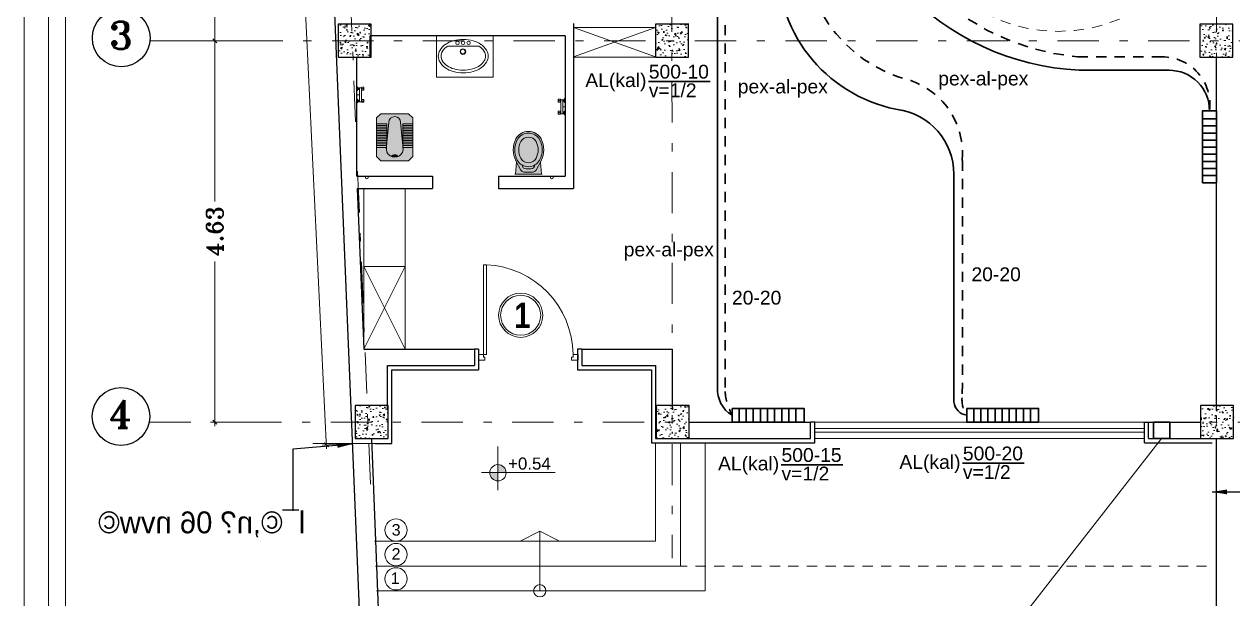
# Model space of a CAD drawing. Header units: inches. Extents: x 0 to 535, y -174 to 989.
# Drawn here: x 378.7 to 393.36, y -88.78 to -81.81 of the extents above; entities that cross this region are included whole.
import ezdxf

# ---------------------------------------------------------------- set-up
doc = ezdxf.new("R2010")
doc.units = ezdxf.units.IN
doc.header["$MEASUREMENT"] = 0
doc.linetypes.add('DASHDOT', pattern=[1, 0.5, -0.25, 0, -0.25])
doc.linetypes.add('HIDDEN2', pattern=[0.1875, 0.125, -0.0625])
for name, color, linetype, lineweight in [('1', 1, 'Continuous', 9), ('ax', 8, 'Continuous', 5), ('beton sabok', 9, 'Continuous', 5), ('dimension', 21, 'Continuous', 9), ('door', 1, 'Continuous', 5), ('FER', 20, 'Continuous', 9), ('font', 253, 'Continuous', 9), ('FUR', 252, 'Continuous', 5), ('Furniture', 175, 'Continuous', 5), ('HEATING', 1, 'Continuous', 30), ('kadr02$0$AEOCLG', 4, 'Continuous', 9), ('LAYER2', 253, 'Continuous', 5), ('w.c', 7, 'Continuous', 5), ('wall', 51, 'Continuous', 25), ('window', 152, 'Continuous', 5)]:
    doc.layers.add(name, color=color, linetype=linetype, lineweight=lineweight)
doc.layers.add('nazok kari', color=43, linetype='Continuous')
doc.styles.add('amir text b', font='swisscbo.ttf')
doc.styles.add('kateb', font='naskhd.shx')
doc.styles.add('ROMANT', font='romant')
doc.styles.get("Standard").update_dxf_attribs({"font": 'arial.ttf'})
doc.dimstyles.get("Standard").update_dxf_attribs({"dimtxt": 0.18, "dimasz": 0.18, "dimexe": 0.18, "dimexo": 0.0625, "dimgap": 0.09, "dimtad": 0, "dimtih": 1, "dimtoh": 1, "dimzin": 0, "dimdsep": 46, "dimtxsty": 'Standard', "dimcen": 0.09, "dimadec": 0, "dimazin": 0, "dimtfac": 1, "dimtofl": 0, "dimtmove": 0, "dimatfit": 3, "dimfxl": 1, "dimtolj": 1, "dimtzin": 0, "dimarcsym": 0})
doc.dimstyles.new('STANDARD$0', dxfattribs={"dimtxt": 0.2, "dimasz": 0.05, "dimexe": 0.05, "dimexo": 0.05, "dimgap": 0.05, "dimtad": 0, "dimzin": 0, "dimdsep": 46, "dimtxsty": 'ROMANT', "dimblk": 'OBLIQUE', "dimcen": 0, "dimdle": 0.05, "dimclrd": 256, "dimclre": 256, "dimclrt": 256, "dimadec": 0, "dimazin": 0, "dimtfac": 1, "dimtix": 1, "dimtofl": 0, "dimtmove": 1, "dimatfit": 3, "dimldrblk": 'OBLIQUE', "dimfxl": 1, "dimtolj": 1, "dimtzin": 0, "dimlwd": -1, "dimlwe": -1, "dimarcsym": 1})

# ---------------------------------------------------------------- blocks, each defined once
blk = doc.blocks.new('wc01')
at = {"layer": 'w.c'}
for p, q in [((-1.038, -0.5), (-1.038, 0)), ((-1.038, 0), (-0.347, 0)), ((-0.347, 0), (-0.347, -0.5)), ((-0.523, -0.126), (-0.9, -0.126)), ((-0.347, -0.5), (-1.038, -0.5))]:
    blk.add_line(p, q, dxfattribs=at)
for centre, radius in [((-0.781, -0.085), 0.0209), ((-0.714, -0.085), 0.0209), ((-0.647, -0.085), 0.0209), ((-0.715, -0.192), 0.0338), ((-0.715, -0.192), 0.0285)]:
    blk.add_circle(centre, radius, dxfattribs=at)
for centre, radius, start, end in [((-0.797, -0.295), 0.231, 123.8347, 148.2866), ((-0.797, -0.295), 0.199, 121.3767, 148.2866), ((-0.746, -0.372), 0.323, 105.5176, 123.8347), ((-0.712, -0.493), 0.449, 90, 105.5176), ((-0.712, -0.493), 0.449, 74.4824, 90), ((-0.678, -0.372), 0.323, 56.1653, 74.4824), ((-0.627, -0.295), 0.199, 31.7134, 58.6233), ((-0.627, -0.295), 0.231, 31.7134, 56.1653), ((-0.875, -0.247), 0.139, 148.2866, 180), ((-0.875, -0.247), 0.139, 180, 211.7134), ((-0.875, -0.247), 0.106, 148.2866, 180), ((-0.875, -0.247), 0.106, 180, 211.7134), ((-0.548, -0.247), 0.106, 360, 31.7134), ((-0.548, -0.247), 0.106, 328.2866, 0), ((-0.548, -0.247), 0.139, 360, 31.7134), ((-0.548, -0.247), 0.139, 328.2866, 360), ((-0.797, -0.198), 0.231, 211.7134, 236.1653), ((-0.797, -0.198), 0.199, 211.7134, 236.1653), ((-0.746, -0.122), 0.323, 236.1653, 254.4824), ((-0.746, -0.122), 0.291, 236.1653, 254.4824), ((-0.712, 0), 0.449, 254.4824, 270), ((-0.712, 0), 0.417, 254.4824, 270), ((-0.712, 0), 0.417, 270, 285.5176), ((-0.712, 0), 0.449, 270, 285.5176), ((-0.678, -0.122), 0.291, 285.5176, 303.8347), ((-0.678, -0.122), 0.323, 285.5176, 303.8347), ((-0.627, -0.198), 0.199, 303.8347, 328.2866), ((-0.627, -0.198), 0.231, 303.8347, 328.2866)]:
    blk.add_arc(centre, radius, start, end, dxfattribs=at)
blk = doc.blocks.new('rer')
at = {"layer": 'w.c', "true_color": 0xdbd2bd}
h = blk.add_hatch(color=254, dxfattribs=at)
h.dxf.hatch_style = 2
h.paths.add_polyline_path([(126.852, -299.268), (126.852, -299.15), (126.959, -299.15), (127.01, -299.201), (127.01, -299.537), (126.959, -299.588), (126.852, -299.588), (126.852, -299.469, 1.16316)])
h.paths.add_polyline_path([(126.867, -299.267, -0.287492), (126.959, -299.324, 0.445261), (126.959, -299.413, -0.287492), (126.867, -299.471), (126.546, -299.44, -1), (126.546, -299.298)], flags=17)
h.paths.add_polyline_path([(126.852, -299.15), (126.852, -299.268, 0.009834), (126.848, -299.269, -0.339643), (126.959, -299.324, 0.445261), (126.959, -299.413, -0.287492), (126.867, -299.471), (126.806, -299.465), (126.806, -299.466), (126.562, -299.466), (126.562, -299.588), (126.49, -299.588), (126.44, -299.537), (126.44, -299.201), (126.49, -299.15)])
h.paths.add_polyline_path([(126.848, -299.469, 0.009834), (126.852, -299.469), (126.852, -299.588), (126.826, -299.588), (126.826, -299.467)], flags=17)
h.paths.add_polyline_path([(126.826, -299.467), (126.826, -299.588), (126.806, -299.588), (126.806, -299.466), (126.814, -299.466)], flags=17)
h.paths.add_polyline_path([(126.806, -299.466), (126.806, -299.588), (126.786, -299.588), (126.786, -299.466)], flags=17)
h.paths.add_polyline_path([(126.786, -299.466), (126.786, -299.588), (126.765, -299.588), (126.765, -299.466)], flags=17)
h.paths.add_polyline_path([(126.765, -299.466), (126.765, -299.588), (126.745, -299.588), (126.745, -299.466)], flags=17)
h.paths.add_polyline_path([(126.745, -299.466), (126.745, -299.588), (126.725, -299.588), (126.725, -299.466)], flags=17)
h.paths.add_polyline_path([(126.725, -299.466), (126.725, -299.588), (126.704, -299.588), (126.704, -299.466)], flags=17)
h.paths.add_polyline_path([(126.704, -299.466), (126.704, -299.588), (126.684, -299.588), (126.684, -299.466)], flags=17)
h.paths.add_polyline_path([(126.684, -299.466), (126.684, -299.588), (126.664, -299.588), (126.664, -299.466)], flags=17)
h.paths.add_polyline_path([(126.664, -299.466), (126.664, -299.588), (126.643, -299.588), (126.643, -299.466)], flags=17)
h.paths.add_polyline_path([(126.643, -299.466), (126.643, -299.588), (126.623, -299.588), (126.623, -299.466)], flags=17)
h.paths.add_polyline_path([(126.623, -299.466), (126.623, -299.588), (126.602, -299.588), (126.602, -299.466)], flags=17)
h.paths.add_polyline_path([(126.602, -299.466), (126.602, -299.588), (126.582, -299.588), (126.582, -299.466)], flags=17)
h.paths.add_polyline_path([(126.582, -299.466), (126.582, -299.588), (126.562, -299.588), (126.562, -299.466)], flags=17)
h = blk.add_hatch(color=254, dxfattribs=at)
h.dxf.hatch_style = 2
h.paths.add_polyline_path([(126.867, -299.267, -0.287492), (126.959, -299.324, 0.445261), (126.959, -299.413, -0.287492), (126.867, -299.471), (126.546, -299.44, -1), (126.546, -299.298)])
h = blk.add_hatch(color=254, dxfattribs=at)
h.dxf.hatch_style = 2
h.paths.add_polyline_path([(126.959, -299.324, -0.229416), (126.959, -299.413, -0.445261)])
at = {"layer": 'w.c'}
for p, q in [((126.44, -299.201), (126.49, -299.15)), ((126.44, -299.201), (126.44, -299.537)), ((126.959, -299.15), (126.49, -299.15)), ((126.562, -299.15), (126.562, -299.272)), ((126.582, -299.15), (126.582, -299.272)), ((126.602, -299.15), (126.602, -299.272)), ((126.623, -299.15), (126.623, -299.272)), ((126.643, -299.15), (126.643, -299.272)), ((126.664, -299.15), (126.664, -299.272)), ((126.684, -299.15), (126.684, -299.272)), ((126.704, -299.15), (126.704, -299.272)), ((126.725, -299.15), (126.725, -299.272)), ((126.745, -299.15), (126.745, -299.272)), ((126.765, -299.15), (126.765, -299.272)), ((126.786, -299.15), (126.786, -299.272)), ((126.806, -299.15), (126.806, -299.272)), ((126.826, -299.15), (126.826, -299.272)), ((126.852, -299.15), (126.852, -299.272)), ((127.01, -299.201), (126.959, -299.15)), ((127.01, -299.537), (127.01, -299.201)), ((126.867, -299.267), (126.546, -299.298)), ((126.814, -299.272), (126.562, -299.272)), ((126.867, -299.471), (126.546, -299.44)), ((126.562, -299.466), (126.814, -299.466)), ((126.562, -299.466), (126.562, -299.588)), ((126.582, -299.466), (126.582, -299.588)), ((126.602, -299.466), (126.602, -299.588)), ((126.623, -299.466), (126.623, -299.588)), ((126.643, -299.466), (126.643, -299.588)), ((126.664, -299.466), (126.664, -299.588)), ((126.684, -299.466), (126.684, -299.588)), ((126.704, -299.466), (126.704, -299.588)), ((126.725, -299.466), (126.725, -299.588)), ((126.745, -299.466), (126.745, -299.588)), ((126.765, -299.466), (126.765, -299.588)), ((126.786, -299.466), (126.786, -299.588)), ((126.806, -299.466), (126.806, -299.588)), ((126.826, -299.466), (126.826, -299.588)), ((126.852, -299.466), (126.852, -299.588)), ((126.49, -299.588), (126.44, -299.537)), ((126.49, -299.588), (126.959, -299.588)), ((126.959, -299.588), (127.01, -299.537))]:
    blk.add_line(p, q, dxfattribs=at)
for centre, radius, start, end in [((126.546, -299.369), 0.0713, 90, 270), ((126.867, -299.369), 0.102, 259.1193, 100.8807), ((126.999, -299.369), 0.0597, 131.9969, 228.0031)]:
    blk.add_arc(centre, radius, start, end, dxfattribs=at)
blk = doc.blocks.new('we')
at = {"layer": 'Furniture', "true_color": 0xdbd2bd}
h = blk.add_hatch(color=254, dxfattribs=at)
h.dxf.hatch_style = 2
h.paths.add_polyline_path([(126.415, -299.619, 0.250522), (126.149, -299.619), (126.037, -299.678, 0.276719), (126.012, -299.72), (126.012, -299.822, 0.276719), (126.036, -299.864), (126.148, -299.924, 0.250522), (126.414, -299.924, 0.599332)])
h.paths.add_polyline_path([(126.157, -299.906, 0.250522), (126.405, -299.907, 0.599332), (126.405, -299.636, 0.250522), (126.158, -299.636, 0.599332)], flags=16)
h.paths.add_polyline_path([(126.382, -299.864, -0.250522), (126.18, -299.864, -0.599332), (126.18, -299.679, -0.250522), (126.383, -299.679, -0.599332)], flags=0)
h.paths.add_polyline_path([(126.18, -299.679, 0.599332), (126.18, -299.864, 0.250522), (126.382, -299.864, 0.599332), (126.383, -299.679, 0.250522)], flags=0)
h.paths.add_polyline_path([(126.012, -299.822), (126.012, -299.72, -0.276719), (126.037, -299.678), (126.134, -299.626), (125.989, -299.612), (125.988, -299.93), (126.134, -299.916), (126.036, -299.864, -0.276719)])
edge = h.paths.add_edge_path()
edge.add_line((125.988, -299.599), (125.988, -299.935))
edge.add_line((125.988, -299.935), (125.989, -299.606))
edge.add_arc((125.94, -299.606), 0.0484, 359.8872, 368.2762)
h = blk.add_hatch(color=254, dxfattribs=at)
h.dxf.hatch_style = 2
h.paths.add_polyline_path([(126.157, -299.906, 0.250522), (126.405, -299.907, 0.599332), (126.405, -299.636, 0.250522), (126.158, -299.636, 0.599332)])
h.paths.add_polyline_path([(126.18, -299.679, -0.250522), (126.383, -299.679, -0.599332), (126.382, -299.864, -0.250522), (126.18, -299.864, -0.599332)], flags=16)
h.paths.add_polyline_path([(126.18, -299.679, 0.599332), (126.18, -299.864, 0.250522), (126.382, -299.864, 0.599332), (126.383, -299.679, 0.250522)], flags=16)
at = {"layer": 'Furniture'}
for p, q in [((125.988, -299.936), (125.989, -299.606)), ((126.134, -299.626), (125.989, -299.612)), ((126.037, -299.678), (126.149, -299.619)), ((126.012, -299.822), (126.012, -299.72)), ((126.051, -299.8), (126.051, -299.742)), ((126.134, -299.916), (125.988, -299.93)), ((126.036, -299.864), (126.148, -299.924))]:
    blk.add_line(p, q, dxfattribs=at)
for centre, radius, start, end in [((126.059, -299.72), 0.0469, 118.016, 179.8872), ((126.23, -299.771), 0.153, 118.016, 241.7584), ((126.23, -299.771), 0.105, 118.016, 241.7584), ((126.281, -299.868), 0.282, 61.7584, 118.016), ((126.281, -299.868), 0.263, 61.7584, 118.016), ((126.281, -299.868), 0.214, 61.7584, 118.016), ((126.333, -299.772), 0.105, 298.016, 61.7584), ((126.333, -299.772), 0.153, 298.016, 61.7584), ((126.333, -299.772), 0.173, 298.016, 61.7584), ((126.059, -299.822), 0.0469, 179.8872, 241.7584), ((126.1, -299.742), 0.0484, 92.8645, 179.8872), ((126.1, -299.8), 0.0484, 179.8872, 266.9099), ((126.282, -299.675), 0.282, 241.7584, 298.016), ((126.282, -299.675), 0.263, 241.7584, 298.016), ((126.282, -299.675), 0.214, 241.7584, 298.016)]:
    blk.add_arc(centre, radius, start, end, dxfattribs=at)
blk = doc.blocks.new('WD_WIN4')
for p, q in [((-0.5, 0.5), (0.5, 0.5)), ((-0.5, 0.12), (0.5, 0.12)), ((-0.5, -0.12), (0.5, -0.12)), ((-0.5, -0.5), (0.5, -0.5))]:
    blk.add_line(p, q)
blk = doc.blocks.new('DR_D01')
for p, q in [((-0.45, 0.93), (-0.42, 0.93)), ((-0.45, 0.03), (-0.45, 0.93)), ((-0.42, 0.03), (-0.42, 0.93)), ((-0.5, 0.03), (-0.42, 0.03)), ((-0.5, 0.03), (-0.5, -0.03)), ((-0.45, 0.03), (-0.45, 0)), ((-0.45, 0), (-0.435, 0)), ((-0.435, 0), (-0.435, -0.03)), ((0.435, 0), (0.435, -0.03)), ((0.45, 0), (0.435, 0)), ((0.45, 0.03), (0.45, 0)), ((0.5, 0.03), (0.45, 0.03)), ((0.5, -0.03), (0.5, 0.03)), ((-0.435, -0.03), (-0.5, -0.03)), ((0.435, -0.03), (0.5, -0.03))]:
    blk.add_line(p, q)
blk.add_arc((-0.46, 0.021), 0.91, 0.5915, 87.4664)
blk = doc.blocks.new('beton')
at = {"layer": 'beton sabok'}
h = blk.add_hatch(dxfattribs=at)
h.set_pattern_fill('AR-CONC', color=256, scale=0.022857, angle=45)
h.set_pattern_definition([(95, (46.01481, 18.04323), (0.126069028, 0.105784475), [0.017142857, -0.18857143]), (40, (46.01481, 18.04323), (-0.14399821, 0.099147006), [0.013714286, -0.150857143]), (145.451444, (46.02532, 18.05205), (-0.01792918, 0.20493148), [0.014569187, -0.160261054]), (91.1842, (45.98248, 18.07555), (0.1992442, 0.14574029), [0.02571429, -0.28285714]), (141.635635, (45.9991, 18.0877), (-0.00637716, 0.30850552), [0.02185379, -0.24039172]), (36.184164, (45.98248, 18.07555), (-0.00637716, 0.30850552), [0.02057143, -0.22628571]), (66, (46.00673, 18.08364), (0.161547788, 0.03140171), [0.017142857, -0.18857143]), (11, (46.00673, 18.08364), (-0.07787625, 0.156527642), [0.013714286, -0.150857143]), (116.451445, (46.02019, 18.08625), (0.083671537, 0.18792935), [0.014569186, -0.160261054]), (82.5, (46.01481, 18.04323), (-0.0518384424, 0.055769101), [0, -0.149028571, 0, -0.153142857, 0, -0.151428571]), (52.5, (46.01481, 18.04323), (-0.021228101, 0.106265017), [0, -0.087314286, 0, -0.1456, 0, -0.057714286]), (12.5, (45.97877, 18.00719), (0.0899241525, 0.082633317), [0, -0.057142857, 0, -0.178285714, 0, -0.236571429]), (2.5, (45.9626, 17.99103), (0.07807771, 0.110436527), [0, -0.074285714, 0, -0.1184, 0, -0.168])])
h.paths.add_polyline_path([(326.844, 567.847), (327.244, 567.847), (327.244, 568.247), (326.844, 568.247)])
at = {"layer": 'wall'}
blk.add_lwpolyline([(327.244, 568.247), (327.244, 567.847), (326.844, 567.847), (326.844, 568.247)], close=True, dxfattribs=at)
blk = doc.blocks.new('_Oblique')
at = {"color": 0, "linetype": 'ByBlock', "lineweight": -2}
blk.add_line((-0.5, -0.5), (0.5, 0.5), dxfattribs=at)
blk = doc.blocks.new('*D168')
at = {"layer": 'Defpoints', "color": 0, "transparency": 16777216}
for p in [(32.467, 32.316), (32.406, 28.274), (32.763, 28.274)]:
    blk.add_point(p, dxfattribs=at)
at = {"layer": 'dimension', "transparency": 16777216}
for p, q in [((32.517, 32.316), (32.813, 32.316)), ((32.763, 32.366), (32.763, 30.664)), ((32.763, 28.224), (32.763, 29.926)), ((32.456, 28.274), (32.813, 28.274))]:
    blk.add_line(p, q, dxfattribs=at)
at = {"layer": 'dimension', "transparency": 16777216, "xscale": 0.05, "yscale": 0.05, "zscale": 0.05}
for p, rotation in [((32.763, 32.316), 90), ((32.763, 28.274), 270)]:
    blk.add_blockref('_Oblique', p, dxfattribs=dict(at, rotation=rotation))
at = {"layer": 'dimension', "transparency": 16777216, "insert": (32.763, 30.295), "char_height": 0.2, "attachment_point": 5, "rotation": 90, "style": 'ROMANT'}
blk.add_mtext('\\A1;4.04', dxfattribs=at)
blk = doc.blocks.new('*D169')
at = {"layer": 'Defpoints', "color": 0, "transparency": 16777216}
for p in [(33.172, 28.274), (32.763, 23.647), (33.172, 23.647)]:
    blk.add_point(p, dxfattribs=at)
at = {"layer": 'dimension', "transparency": 16777216}
for p, q in [((32.763, 28.324), (32.763, 26.325)), ((33.122, 28.274), (32.713, 28.274)), ((32.763, 23.597), (32.763, 25.596)), ((33.122, 23.647), (32.713, 23.647))]:
    blk.add_line(p, q, dxfattribs=at)
at = {"layer": 'dimension', "transparency": 16777216, "xscale": 0.05, "yscale": 0.05, "zscale": 0.05}
for p, rotation in [((32.763, 28.274), 90), ((32.763, 23.647), 270)]:
    blk.add_blockref('_Oblique', p, dxfattribs=dict(at, rotation=rotation))
at = {"layer": 'dimension', "transparency": 16777216, "insert": (32.763, 25.961), "char_height": 0.2, "attachment_point": 5, "rotation": 90, "style": 'ROMANT'}
blk.add_mtext('\\A1;4.63', dxfattribs=at)
blk = doc.blocks.new('*D259')
at = {"layer": 'Defpoints', "color": 0, "lineweight": 30, "transparency": 16777216}
for p in [(381.638, -71.926), (381.957, -71.911), (382.679, -86.896)]:
    blk.add_point(p, dxfattribs=at)
at = {"layer": 'dimension', "transparency": 16777216}
for p, q in [((381.907, -71.913), (381.589, -71.929)), ((381.636, -71.876), (381.978, -78.974)), ((382.363, -86.961), (382.021, -79.864)), ((382.629, -86.898), (382.311, -86.914))]:
    blk.add_line(p, q, dxfattribs=at)
at = {"layer": 'dimension', "transparency": 16777216, "xscale": 0.05, "yscale": 0.05, "zscale": 0.05}
for p, rotation in [((381.638, -71.926), 92.75835310860275), ((382.36, -86.911), 272.7583531086028)]:
    blk.add_blockref('_Oblique', p, dxfattribs=dict(at, rotation=rotation))
at = {"layer": 'dimension', "transparency": 16777216, "insert": (381.999, -79.419), "char_height": 0.2, "attachment_point": 5, "rotation": 272.7584, "style": 'ROMANT'}
blk.add_mtext('\\A1;15.00', dxfattribs=at)
blk = doc.blocks.new('A$C7BB53FAB')
at = {"layer": 'FER'}
for p, q in [((-0.065, 0.151), (-0.079, 0.156)), ((-0.049, 0.157), (-0.052, 0.157)), ((-0.022, 0.157), (-0.024, 0.157)), ((-0.022, 0.141), (-0.022, 0.159)), ((-0.01, 0.16), (-0.02, 0.16)), ((-0.01, 0.155), (-0.02, 0.155)), ((-0.009, 0.157), (-0.002, 0.171)), ((-0.009, 0.141), (-0.009, 0.159)), ((0, 0.172), (0.005, 0.172)), ((0, 0.127), (0, 0.172)), ((-0.079, 0.141), (-0.065, 0.146)), ((-0.079, 0.009), (-0.065, 0.004)), ((-0.049, 0.14), (-0.052, 0.14)), ((-0.049, 0.01), (-0.052, 0.01)), ((-0.022, 0.142), (-0.024, 0.142)), ((-0.024, 0.075), (0.005, 0.075)), ((-0.022, 0.007), (-0.024, 0.007)), ((-0.022, 0.009), (-0.022, -0.009)), ((-0.01, 0.145), (-0.02, 0.145)), ((-0.01, 0.14), (-0.02, 0.14)), ((-0.01, 0.01), (-0.02, 0.01)), ((-0.01, 0.005), (-0.02, 0.005)), ((-0.009, 0.142), (-0.002, 0.129)), ((-0.009, 0.007), (-0.002, 0.021)), ((-0.009, 0.009), (-0.009, -0.009)), ((0, 0.127), (0.005, 0.127)), ((0, 0.023), (0.005, 0.023)), ((0, 0.023), (0, -0.023)), ((-0.065, -0.001), (-0.079, -0.006)), ((-0.049, -0.007), (-0.052, -0.007)), ((-0.022, -0.007), (-0.024, -0.007)), ((-0.01, -0.005), (-0.02, -0.005)), ((-0.01, -0.01), (-0.02, -0.01)), ((-0.009, -0.007), (-0.002, -0.021)), ((0, -0.023), (0.005, -0.023))]:
    blk.add_line(p, q, dxfattribs=at)
for points in [[(-0.053, 0.166, -0.414214), (-0.052, 0.165), (-0.052, 0.132, -0.414214), (-0.053, 0.131), (-0.078, 0.131, -0.414214), (-0.079, 0.132), (-0.079, 0.165, -0.414214), (-0.078, 0.166)], [(-0.024, 0.159, 0.414214), (-0.025, 0.16), (-0.048, 0.16, 0.414214), (-0.049, 0.159), (-0.049, -0.009, 0.414214), (-0.048, -0.01), (-0.025, -0.01, 0.414214), (-0.024, -0.009)], [(-0.078, 0.019), (-0.053, 0.019, -0.414214), (-0.052, 0.017), (-0.052, -0.015, -0.414214), (-0.053, -0.016), (-0.078, -0.016, -0.414214), (-0.079, -0.015), (-0.079, 0.017, -0.414214)]]:
    blk.add_lwpolyline(points, format="xyb", close=True, dxfattribs=at)
for centre, radius, start, end in [((-0.066, 0.149), 0.0025, 290.556, 69.444), ((-0.02, 0.159), 0.00125, 90, 180), ((-0.02, 0.156), 0.00125, 180, 270), ((-0.02, 0.154), 0.00125, 90, 180), ((-0.01, 0.159), 0.00125, 0, 90), ((-0.01, 0.156), 0.00125, 270, 0), ((-0.01, 0.154), 0.00125, 0, 90), ((0, 0.17), 0.0025, 90, 153.4349), ((-0.066, 0.001), 0.0025, 290.556, 69.444), ((-0.02, 0.146), 0.00125, 180, 270), ((-0.02, 0.144), 0.00125, 90, 180), ((-0.02, 0.141), 0.00125, 180, 270), ((-0.02, 0.009), 0.00125, 90, 180), ((-0.02, 0.006), 0.00125, 180, 270), ((-0.02, 0.004), 0.00125, 90, 180), ((-0.01, 0.146), 0.00125, 270, 0), ((-0.01, 0.144), 0.00125, 0, 90), ((-0.01, 0.141), 0.00125, 270, 0), ((-0.01, 0.009), 0.00125, 0, 90), ((-0.01, 0.006), 0.00125, 270, 0), ((-0.01, 0.004), 0.00125, 0, 90), ((0, 0.13), 0.0025, 206.5651, 270), ((0, 0.02), 0.0025, 90, 153.4349), ((-0.02, -0.004), 0.00125, 180, 270), ((-0.02, -0.006), 0.00125, 90, 180), ((-0.02, -0.009), 0.00125, 180, 270), ((-0.01, -0.004), 0.00125, 270, 0), ((-0.01, -0.006), 0.00125, 0, 90), ((-0.01, -0.009), 0.00125, 270, 0), ((0, -0.02), 0.0025, 206.5651, 270)]:
    blk.add_arc(centre, radius, start, end, dxfattribs=at)
blk = doc.blocks.new('fgh')
at = {"layer": 'ax', "color": 67, "linetype": 'DASHDOT', "true_color": 0x727430}
for p, q in [((33.955, 39.879), (34.66, 22.701)), ((38.306, 39.881), (38.311, 21.997)), ((44.912, 39.879), (44.916, 21.85)), ((31.987, 28.274), (46.207, 28.274)), ((31.972, 23.647), (46.6, 23.647))]:
    blk.add_line(p, q, dxfattribs=at)
at = {"layer": 'dimension', "lineweight": -3}
for centre in [(31.628, 28.308), (31.625, 23.715)]:
    blk.add_circle(centre, 0.35, dxfattribs=at)
at = {"xscale": -1}
for p in [(361.503, -539.773), (365.353, -539.773), (371.958, -539.771), (361.709, -544.399), (365.361, -544.4), (371.963, -544.4)]:
    blk.add_blockref('beton', p, dxfattribs=at)
at = {"layer": 'dimension', "lineweight": -3, "style": 'ROMANT'}
for s, p in [('3', (31.48, 28.172)), ('4', (31.476, 23.579))]:
    blk.add_text(s, height=0.334, dxfattribs=at).set_placement(p)
at = {"layer": 'dimension'}
for base, p1, p2, picture, middle in [((32.763, 28.274), (32.467, 32.316), (32.406, 28.274), '*D168', (32.763, 30.295)), ((32.763, 23.647), (33.172, 28.274), (33.172, 23.647), '*D169', (32.763, 25.961))]:
    dim = blk.add_linear_dim(base=base, p1=p1, p2=p2, angle=90, dimstyle='STANDARD$0', dxfattribs=at)
    dim.commit()
    dim.dimension.update_dxf_attribs({"geometry": picture, "text_midpoint": middle})

msp = doc.modelspace()

# ---------------------------------------------------------------- hatches: boundary and pattern name
at = {"layer": 'font'}
h = msp.add_hatch(color=256, dxfattribs=at)
h.dxf.hatch_style = 1
h.paths.add_polyline_path([(384.542, -87.249, 0.413571), (384.441, -87.152), (384.441, -87.249)])
h.paths.add_polyline_path([(384.441, -87.35), (384.441, -87.249), (384.344, -87.249, 0.004741), (384.344, -87.251, 0.409311)])

# ---------------------------------------------------------------- linework, layer by layer
at = {"layer": '1'}
for points in [[(386.729, -97.813), (399.437, -97.813), (399.437, -68.636), (378.993, -68.636), (378.993, -97.813), (386.729, -97.813)], [(399.232, -96.102), (399.232, -68.842), (379.198, -68.842), (379.198, -96.102)]]:
    msp.add_lwpolyline(points, dxfattribs=at)
at = {"layer": 'dimension'}
msp.add_line((383.055, -86.896), (382.197, -86.896), dxfattribs=at)
for centre in [(383.207, -87.946), (383.207, -88.243), (383.207, -88.537)]:
    msp.add_circle(centre, 0.135, dxfattribs=at)
at = {"layer": 'door'}
for p, q in [((386.755, -81.799), (386.755, -81.809)), ((385.358, -81.849), (386.355, -81.849)), ((386.355, -81.849), (385.358, -82.206)), ((385.358, -81.849), (386.355, -82.206)), ((386.355, -82.209), (385.358, -82.209)), ((382.818, -85.75), (382.818, -83.8)), ((383.318, -85.75), (383.318, -83.8)), ((383.318, -84.75), (382.818, -84.75)), ((382.818, -84.75), (383.318, -85.75)), ((383.318, -84.75), (382.818, -85.75))]:
    msp.add_line(p, q, dxfattribs=at)
at = {"layer": 'door', "color": 7}
for p, q in [((386.356, -86.886), (386.356, -88.082)), ((386.656, -86.886), (386.656, -88.382)), ((386.956, -86.886), (386.956, -88.682)), ((384.951, -87.959), (384.713, -88.082)), ((384.951, -88.082), (384.951, -87.959)), ((384.951, -87.959), (385.188, -88.082)), ((386.356, -88.082), (382.945, -88.082)), ((384.951, -88.682), (384.951, -88.082)), ((386.656, -88.382), (382.957, -88.382)), ((386.956, -88.682), (382.97, -88.682))]:
    msp.add_line(p, q, dxfattribs=at)
msp.add_circle((384.951, -88.682), 0.075, dxfattribs=at)
at = {"layer": 'font'}
for p, q in [((384.443, -86.93), (384.443, -87.46)), ((385.138, -87.249), (384.244, -87.249))]:
    msp.add_line(p, q, dxfattribs=at)
for centre, radius in [((384.719, -85.34), 0.268), ((384.719, -85.34), 0.243), ((384.443, -87.251), 0.0988)]:
    msp.add_circle(centre, radius, dxfattribs=at)
at = {"layer": 'FUR', "color": 7}
for centre, start, end in [((382.854, -83.669), 0, 180), ((382.854, -83.669), 180, 0), ((385.098, -83.668), 0, 180), ((385.098, -83.668), 180, 0)]:
    msp.add_arc(centre, 0.0166, start, end, dxfattribs=at)
at = {"layer": 'HEATING', "color": 1, "linetype": 'Continuous', "lineweight": 30}
for p, q in [((387.107, -76.118), (387.107, -86.265)), ((392.587, -82.366), (391.495, -82.366)), ((386.268, -82.504), (387.018, -82.504)), ((392.99, -82.957), (393.158, -82.957)), ((392.99, -83.043), (393.158, -83.043)), ((392.99, -83.129), (393.158, -83.129)), ((392.99, -83.215), (393.158, -83.215)), ((392.99, -83.301), (393.158, -83.301)), ((392.99, -83.387), (393.158, -83.387)), ((392.99, -83.473), (393.158, -83.473)), ((392.99, -83.559), (393.158, -83.559)), ((389.974, -86.392), (389.974, -83.626)), ((392.99, -83.645), (393.158, -83.645)), ((387.369, -86.469), (387.369, -86.636)), ((387.455, -86.469), (387.455, -86.636)), ((387.541, -86.469), (387.541, -86.636)), ((387.627, -86.469), (387.627, -86.636)), ((387.713, -86.469), (387.713, -86.636)), ((387.799, -86.469), (387.799, -86.636)), ((387.885, -86.469), (387.885, -86.636)), ((387.971, -86.469), (387.971, -86.636)), ((388.057, -86.469), (388.057, -86.636)), ((390.215, -86.469), (390.215, -86.636)), ((390.301, -86.469), (390.301, -86.636)), ((390.387, -86.469), (390.387, -86.636)), ((390.473, -86.469), (390.473, -86.636)), ((390.559, -86.469), (390.559, -86.636)), ((390.645, -86.469), (390.645, -86.636)), ((390.731, -86.469), (390.731, -86.636)), ((390.817, -86.469), (390.817, -86.636)), ((390.903, -86.469), (390.903, -86.636)), ((392.394, -86.636), (392.394, -86.836)), ((392.594, -86.636), (392.394, -86.636)), ((392.594, -86.836), (392.594, -86.636)), ((392.394, -86.836), (392.594, -86.836)), ((387.877, -87.154), (388.627, -87.154)), ((390.077, -87.136), (390.827, -87.136))]:
    msp.add_line(p, q, dxfattribs=at)
at = {"layer": 'HEATING', "color": 1, "linetype": 'HIDDEN2', "lineweight": 30}
for p, q in [((387.198, -76.193), (387.198, -86.263)), ((392.499, -82.205), (391.473, -82.205)), ((390.077, -83.461), (390.077, -86.166)), ((390.077, -86.166), (390.072, -86.342))]:
    msp.add_line(p, q, dxfattribs=at)
at = {"layer": 'HEATING', "color": 1, "linetype": 'Continuous', "lineweight": 15}
msp.add_line((392.494, -86.836), (390.855, -88.935), dxfattribs=at)
at = {"layer": 'HEATING', "color": 1, "linetype": 'Continuous', "lineweight": 30}
for points in [[(392.99, -83.731), (392.99, -82.858), (393.158, -82.858), (393.158, -83.731)], [(387.283, -86.469), (388.156, -86.469), (388.156, -86.636), (387.283, -86.636)], [(390.129, -86.469), (391.002, -86.469), (391.002, -86.636), (390.129, -86.636)]]:
    msp.add_lwpolyline(points, close=True, dxfattribs=at)
at = {"layer": 'HEATING', "color": 1, "linetype": 'HIDDEN2', "lineweight": 30}
for centre, radius, start, end in [((391.759, -79.234), 2.985, 176.8194, 264.4874), ((389.87, -80.817), 1.727, 173.7008, 256.0486), ((392.503, -82.781), 0.576, 352.5518, 90.4049), ((389.142, -83.378), 0.938, 354.9057, 70.6386), ((387.984, -86.19), 0.79, 185.3414, 207.372), ((390.392, -86.369), 0.32, 175.1389, 214.9478)]:
    msp.add_arc(centre, radius, start, end, dxfattribs=at)
at = {"layer": 'HEATING', "color": 1, "linetype": 'Continuous', "lineweight": 30}
for centre, radius, start, end in [((391.637, -79.253), 3.116, 179.6332, 267.3777), ((389.631, -81.078), 1.799, 179.5039, 261.0947), ((392.585, -82.856), 0.489, 359.661, 90.2346), ((389.184, -83.627), 0.79, 359.9142, 82.4256), ((387.47, -86.242), 0.363, 176.3406, 239.0286), ((390.158, -86.37), 0.185, 186.8114, 261.0693)]:
    msp.add_arc(centre, radius, start, end, dxfattribs=at)
at = {"layer": 'kadr02$0$AEOCLG'}
msp.add_lwpolyline([(399.696, -68.427), (378.696, -68.427), (378.696, -98.127), (399.696, -98.127)], close=True, dxfattribs=at)
at = {"layer": 'LAYER2', "color": 7, "linetype": 'HIDDEN2'}
msp.add_line((383.015, -88.382), (393.108, -88.382), dxfattribs=at)
at = {"layer": 'LAYER2', "linetype": 'HIDDEN2'}
msp.add_circle((391.241, -79.977), 1.918, dxfattribs=at)
at = {"layer": 'nazok kari'}
for p, q in [((384.208, -85.75), (384.158, -85.75)), ((384.208, -85.75), (384.208, -86)), ((385.41, -85.75), (385.41, -86)), ((385.46, -85.75), (385.41, -85.75)), ((383.155, -86), (384.208, -86)), ((383.155, -86.896), (383.155, -86)), ((385.41, -86), (386.306, -86)), ((386.306, -86), (386.306, -86.886)), ((388.286, -86.636), (388.236, -86.636)), ((388.286, -86.886), (388.286, -86.636)), ((392.286, -86.886), (392.286, -86.636)), ((392.286, -86.636), (392.336, -86.636)), ((382.954, -86.896), (383.155, -86.896)), ((386.306, -86.886), (388.286, -86.886)), ((392.286, -86.886), (393.108, -86.886))]:
    msp.add_line(p, q, dxfattribs=at)
at = {"layer": 'wall'}
for p, q in [((382.061, -72.016), (382.776, -89.334)), ((385.358, -81.799), (385.358, -83.8)), ((385.258, -81.949), (382.893, -81.949)), ((382.893, -82.208), (382.893, -81.949)), ((385.258, -81.949), (385.258, -83.65)), ((382.733, -83.65), (382.733, -82.208)), ((393.158, -86.486), (393.158, -82.208)), ((393.158, -86.486), (393.158, -82.741)), ((382.733, -83.65), (383.649, -83.65)), ((383.649, -83.65), (383.649, -83.8)), ((384.449, -83.65), (385.258, -83.65)), ((384.449, -83.65), (384.449, -83.8)), ((382.737, -83.8), (382.818, -85.75)), ((382.737, -83.8), (383.649, -83.8)), ((384.449, -83.8), (385.358, -83.8)), ((382.818, -85.75), (384.158, -85.75)), ((384.158, -85.75), (384.158, -85.95)), ((385.46, -85.75), (386.272, -85.75)), ((385.46, -85.75), (385.46, -85.95)), ((386.272, -85.75), (386.556, -85.75)), ((386.556, -85.75), (386.556, -86.486)), ((383.105, -85.95), (384.158, -85.95)), ((383.105, -86.486), (383.105, -85.95)), ((385.46, -85.95), (386.356, -85.95)), ((386.356, -85.95), (386.356, -86.836)), ((386.756, -86.636), (388.236, -86.636)), ((388.236, -86.836), (388.236, -86.636)), ((392.336, -86.636), (392.958, -86.636)), ((392.336, -86.836), (392.336, -86.636)), ((382.911, -86.836), (383.011, -89.385)), ((386.356, -86.836), (388.236, -86.836)), ((392.336, -86.836), (393.358, -86.836)), ((393.158, -90.452), (393.158, -86.836))]:
    msp.add_line(p, q, dxfattribs=at)

# ---------------------------------------------------------------- block references
at = {"color": 8, "rotation": 179.9999999999999}
msp.add_blockref('A$C7BB53FAB', (382.738, -82.59), dxfattribs=at)
at = {"color": 8, "xscale": -1, "rotation": 180}
msp.add_blockref('A$C7BB53FAB', (385.253, -82.734), dxfattribs=at)
at = {"layer": 'dimension'}
for name, p, rotation in [('rer', (682.56, 43.546), 269.9999902484172), ('we', (85.291, -210.205), 90.11281827403927)]:
    msp.add_blockref(name, p, dxfattribs=dict(at, rotation=rotation))
at = {"layer": 'door', "color": 7}
msp.add_blockref('fgh', (348.245, -110.283), dxfattribs=at)
at = {"layer": 'w.c'}
msp.add_blockref('wc01', (384.734, -81.949), dxfattribs=at)
at = {"layer": 'window'}
for name, p, xscale, yscale, zscale in [('DR_D01', (384.811, -85.85), 1.206768481258365, 1.206768481258365, 1.206768481258365), ('WD_WIN4', (390.286, -86.736), -4, 0.2, 4)]:
    msp.add_blockref(name, p, dxfattribs=dict(at, xscale=xscale, yscale=yscale, zscale=zscale))

# ---------------------------------------------------------------- texts
at = {"layer": 'dimension', "style": 'kateb', "text_generation_flag": 2}
msp.add_text('l¯©,n%%156 06 nvw©', height=0.26507, dxfattribs=at).set_placement((382.106, -87.985))
at = {"layer": 'dimension'}
for s, p in [('3', (383.154, -88.013)), ('2', (383.153, -88.305)), ('1', (383.142, -88.6))]:
    msp.add_text(s, height=0.14, dxfattribs=at).set_placement(p)
at = {"layer": 'font', "color": 1}
for s, p in [('AL(kal)', (385.503, -82.571)), ('500-10', (386.273, -82.468)), ('pex-al-pex', (389.784, -82.551)), ('v=1/2', (386.273, -82.694)), ('pex-al-pex', (387.352, -82.648)), ('pex-al-pex', (385.969, -84.625)), ('20-20', (390.187, -84.926)), ('20-20', (387.282, -85.21)), ('500-20', (390.083, -87.1)), ('AL(kal)', (387.113, -87.222)), ('500-15', (387.883, -87.119)), ('AL(kal)', (389.313, -87.203)), ('v=1/2', (387.883, -87.344)), ('v=1/2', (390.083, -87.326))]:
    msp.add_text(s, height=0.1676, dxfattribs=at).set_placement(p)
at = {"layer": 'font'}
msp.add_text('+0.54', height=0.1466, dxfattribs=at).set_placement((384.566, -87.212))
at = {"layer": 'font', "insert": (384.64, -85.187), "char_height": 0.309, "attachment_point": 1, "style": 'amir text b'}
msp.add_mtext_dynamic_manual_height_columns('1', width=0.24694, gutter_width=1.031, heights=[0], dxfattribs=at)

# ---------------------------------------------------------------- dimensions: what is measured, and where the dimension line sits
at = {"layer": 'dimension'}
dim = msp.add_aligned_dim(p1=(382.679, -86.896), p2=(381.957, -71.911), distance=0.319, dimstyle='STANDARD$0', dxfattribs=at)
dim.commit()
dim.dimension.update_dxf_attribs({"geometry": '*D259', "text_midpoint": (381.999, -79.419)})

# ---------------------------------------------------------------- leaders
at = {"layer": 'nazok kari'}
for points in [[(382.675, -86.903), (381.955, -86.965), (381.955, -87.711)], [(393.108, -87.483), (394.399, -87.483)]]:
    msp.add_leader(points, dimstyle='Standard', override={"dimgap": 0.09, "dimtad": 0}, dxfattribs=at)

doc.saveas('drawing.dxf')
